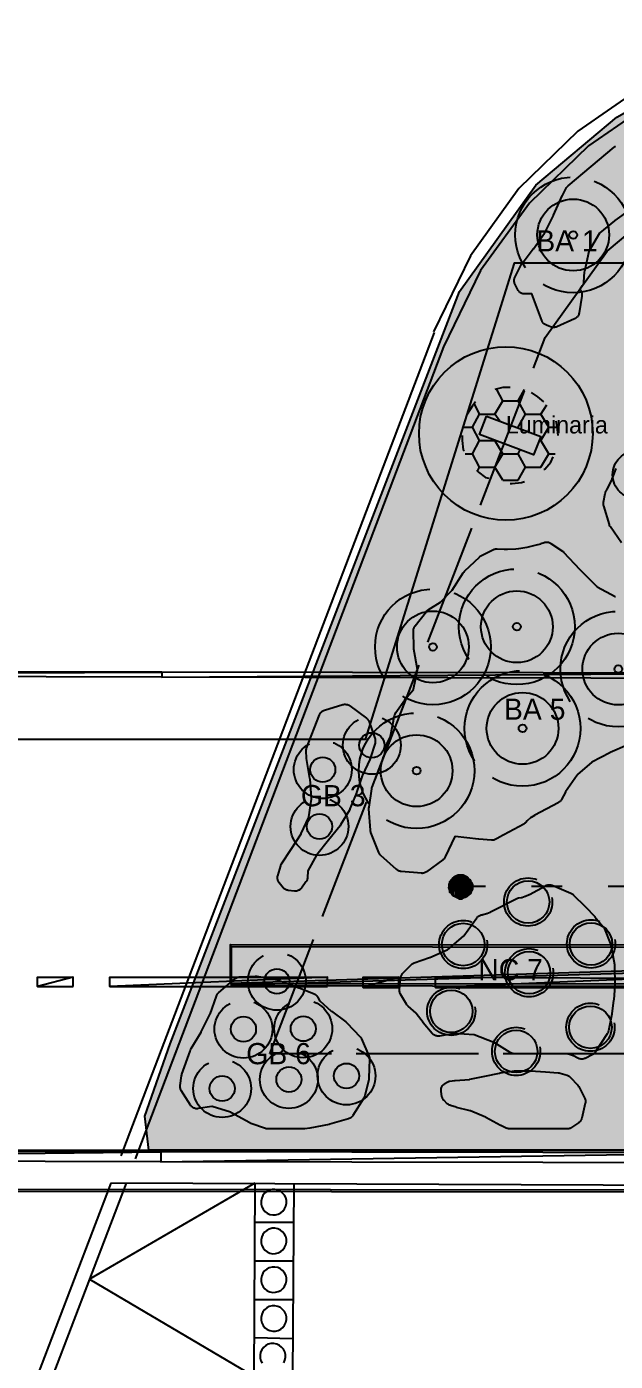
# Model space of a CAD drawing. Header units: metres. Extents: x 1 to 213, y 1 to 147.
# Drawn here: x 69.33 to 75.43, y 40.28 to 54.12 of the extents above; entities that cross this region are included whole.
import ezdxf
from ezdxf.enums import TextEntityAlignment as Align

# ---------------------------------------------------------------- set-up
doc = ezdxf.new("R2010")
doc.units = ezdxf.units.M
doc.linetypes.add('DASHED', pattern=[1.524, 1.27, -0.254])
for name, color, linetype in [('00-BASE-ARQUITECTURA', 8, 'Continuous'), ('PJ-ARBUSTOS', 82, 'Continuous'), ('PJ-COPA-ADULTA', 8, 'DASHED'), ('PJ-CUBRESUELOS', 150, 'Continuous'), ('PJ-ETIQUETAS', 7, 'Continuous'), ('PJ-GRAVILLA', 42, 'Continuous'), ('PJ-HERBACEAS', 212, 'Continuous'), ('PJ-LIMITE-JARDIN', 7, 'Continuous'), ('PJ-MASAS', 92, 'Continuous'), ('PJ-MASAS-RELLENO', 92, 'Continuous'), ('PJ-PROTEGIDO', 30, 'DASHED'), ('PJ-RIEGO-SECTORES', 5, 'Continuous'), ('PJ-VISIBILIDAD', 1, 'DASHED')]:
    doc.layers.add(name, color=color, linetype=linetype)

# ---------------------------------------------------------------- blocks, each defined once
blk = doc.blocks.new('PJ_BA')
for radius in [0.372, 0.04]:
    blk.add_circle((0, 0), radius)
at = {"flags": 1}
for tag, p, height in [('CODIGO', (0.15, 0.15), 0.2), ('ESPECIE', (0.15, -0.1), 0.15), ('ZONA', (0.15, -0.3), 0.15)]:
    blk.add_attdef(tag, p, '', height=height, dxfattribs=at)
blk = doc.blocks.new('PJ_NC')
blk.add_circle((0, 0), 0.22)
at = {"flags": 1}
for tag, p, height in [('CODIGO', (0.15, 0.15), 0.2), ('ESPECIE', (0.15, -0.1), 0.15), ('ZONA', (0.15, -0.3), 0.15)]:
    blk.add_attdef(tag, p, '', height=height, dxfattribs=at)
blk = doc.blocks.new('PJ_GB')
blk.add_circle((0, 0), 0.13)
at = {"flags": 1}
for tag, p, height in [('CODIGO', (0.15, 0.15), 0.2), ('ESPECIE', (0.15, -0.1), 0.15), ('ZONA', (0.15, -0.3), 0.15)]:
    blk.add_attdef(tag, p, '', height=height, dxfattribs=at)

msp = doc.modelspace()

# ---------------------------------------------------------------- hatches: boundary and pattern name
at = {"layer": 'PJ-GRAVILLA'}
h = msp.add_hatch(dxfattribs=at)
h.set_pattern_fill('GRAVEL', scale=0.03)
h.paths.add_polyline_path([(77.699, 54.063), (78.714, 54.019), (78.714, 53.49), (79.066, 53.225), (90.796, 53.225), (91.149, 53.49), (91.149, 54.019), (92.163, 54.063), (94.103, 54.063), (95.647, 53.666), (97.058, 52.696), (98.116, 51.329), (101.291, 42.642), (101.071, 42.466), (70.6, 42.466), (70.556, 42.818), (70.82, 43.568), (73.819, 51.373), (74.612, 52.476), (75.45, 53.181), (76.376, 53.71), (77.699, 54.063)])
at = {"layer": 'PJ-MASAS-RELLENO'}
for points in [[(74.395, 51.446), (74.392, 51.453), (74.39, 51.46), (74.388, 51.467), (74.387, 51.475), (74.386, 51.482), (74.386, 51.49), (74.387, 51.498), (74.389, 51.505), (74.391, 51.512), (74.394, 51.519), (74.46, 51.65), (74.463, 51.657), (74.468, 51.663), (74.584, 51.817), (74.585, 51.817), (74.702, 51.979), (74.703, 51.98), (74.703, 51.981), (74.793, 52.162), (74.793, 52.163), (74.883, 52.364), (74.886, 52.369), (74.927, 52.445), (74.93, 52.452), (74.935, 52.458), (74.94, 52.463), (74.945, 52.468), (75.423, 52.871), (75.43, 52.876), (75.436, 52.88), (75.444, 52.883), (75.452, 52.886), (75.482, 52.895), (75.489, 52.897), (75.496, 52.898), (75.695, 52.92), (75.703, 52.92), (75.712, 52.92), (75.72, 52.918), (75.728, 52.916), (75.736, 52.913), (75.744, 52.909), (75.83, 52.859), (75.837, 52.854), (75.844, 52.849), (75.85, 52.843), (75.855, 52.836), (75.859, 52.829), (75.863, 52.822), (75.885, 52.773), (75.889, 52.763), (75.917, 52.666), (75.918, 52.658), (75.919, 52.65), (75.92, 52.641), (75.919, 52.633), (75.917, 52.625), (75.915, 52.617), (75.882, 52.525), (75.879, 52.519), (75.876, 52.512), (75.872, 52.506), (75.867, 52.5), (75.748, 52.361), (75.744, 52.357), (75.74, 52.353), (75.594, 52.228), (75.589, 52.223), (75.429, 52.109), (75.426, 52.107), (75.274, 51.981), (75.273, 51.98), (75.272, 51.978), (75.163, 51.793), (75.162, 51.791), (75.161, 51.789), (75.114, 51.58), (75.113, 51.578), (75.113, 51.577), (75.106, 51.471), (75.106, 51.464), (75.104, 51.457), (75.102, 51.449), (75.099, 51.443), (75.096, 51.436), (75.092, 51.43), (75.07, 51.4), (75.069, 51.399), (75.067, 51.395), (75.066, 51.394), (75.069, 51.391), (75.069, 51.391), (75.069, 51.391), (75.074, 51.384), (75.078, 51.378), (75.082, 51.371), (75.085, 51.363), (75.087, 51.356), (75.089, 51.348), (75.089, 51.34), (75.089, 51.332), (75.088, 51.324), (75.06, 51.15), (75.058, 51.142), (75.056, 51.134), (75.053, 51.127), (75.049, 51.12), (75.044, 51.114), (75.039, 51.108), (75.033, 51.102), (75.027, 51.097), (75.021, 51.093), (75.013, 51.089), (74.828, 51.007), (74.82, 51.004), (74.812, 51.002), (74.804, 51.001), (74.796, 51), (74.788, 51), (74.78, 51.001), (74.772, 51.003), (74.764, 51.006), (74.746, 51.014), (74.745, 51.014), (74.72, 51.023), (74.713, 51.026), (74.706, 51.03), (74.699, 51.034), (74.693, 51.039), (74.688, 51.044), (74.683, 51.05), (74.678, 51.057), (74.675, 51.064), (74.672, 51.071), (74.57, 51.348), (74.569, 51.35), (74.567, 51.35), (74.499, 51.347), (74.491, 51.347), (74.483, 51.348), (74.475, 51.35), (74.467, 51.352), (74.459, 51.356), (74.452, 51.36), (74.446, 51.364), (74.44, 51.37), (74.434, 51.376), (74.429, 51.383), (74.425, 51.39), (74.395, 51.446)], [(75.493, 49.779), (75.495, 49.786), (75.497, 49.794), (75.499, 49.801), (75.503, 49.809), (75.507, 49.815), (75.511, 49.822), (75.517, 49.827), (75.523, 49.833), (75.529, 49.837), (75.536, 49.841), (75.698, 49.927), (75.706, 49.931), (75.714, 49.934), (75.723, 49.936), (75.731, 49.937), (75.941, 49.947), (75.949, 49.947), (75.957, 49.946), (75.964, 49.945), (76.155, 49.899), (76.164, 49.897), (76.172, 49.893), (76.345, 49.808), (76.352, 49.805), (76.358, 49.8), (76.496, 49.696), (76.497, 49.695), (76.63, 49.6), (76.637, 49.594), (76.762, 49.481), (76.768, 49.476), (76.772, 49.47), (76.777, 49.464), (76.78, 49.457), (76.783, 49.451), (76.786, 49.443), (76.826, 49.3), (76.828, 49.293), (76.829, 49.285), (76.829, 49.277), (76.829, 49.269), (76.828, 49.262), (76.826, 49.254), (76.787, 49.13), (76.784, 49.123), (76.781, 49.116), (76.777, 49.109), (76.772, 49.103), (76.709, 49.026), (76.708, 49.024), (76.707, 49.023), (76.682, 48.961), (76.681, 48.959), (76.681, 48.957), (76.68, 48.853), (76.679, 48.844), (76.678, 48.835), (76.675, 48.827), (76.622, 48.683), (76.619, 48.676), (76.615, 48.668), (76.61, 48.661), (76.604, 48.655), (76.598, 48.649), (76.454, 48.529), (76.447, 48.524), (76.441, 48.52), (76.434, 48.517), (76.426, 48.514), (76.254, 48.461), (76.246, 48.459), (76.238, 48.458), (76.229, 48.457), (76.066, 48.459), (76.059, 48.46), (76.051, 48.461), (76.044, 48.463), (75.881, 48.511), (75.875, 48.513), (75.869, 48.516), (75.681, 48.607), (75.675, 48.61), (75.669, 48.614), (75.663, 48.619), (75.512, 48.753), (75.505, 48.759), (75.499, 48.767), (75.384, 48.932), (75.379, 48.94), (75.376, 48.947), (75.373, 48.956), (75.316, 49.151), (75.314, 49.158), (75.313, 49.165), (75.313, 49.173), (75.313, 49.18), (75.314, 49.188), (75.33, 49.277), (75.332, 49.284), (75.334, 49.29), (75.337, 49.297), (75.34, 49.303), (75.351, 49.321), (75.352, 49.322), (75.364, 49.347), (75.365, 49.348), (75.402, 49.426), (75.403, 49.428), (75.414, 49.454), (75.414, 49.455), (75.443, 49.537), (75.444, 49.539), (75.452, 49.565), (75.452, 49.567), (75.473, 49.651), (75.474, 49.652), (75.479, 49.679), (75.48, 49.681), (75.492, 49.767), (75.493, 49.769), (75.493, 49.779)], [(73.214, 45.356), (73.207, 45.357), (73.2, 45.359), (73.193, 45.361), (73.186, 45.364), (73.18, 45.368), (73.174, 45.372), (73.168, 45.376), (73.004, 45.524), (72.998, 45.529), (72.994, 45.535), (72.989, 45.541), (72.986, 45.547), (72.983, 45.554), (72.902, 45.761), (72.899, 45.769), (72.898, 45.776), (72.897, 45.784), (72.881, 46.005), (72.881, 46.013), (72.882, 46.022), (72.91, 46.214), (72.912, 46.223), (72.914, 46.231), (73.033, 46.54), (73.034, 46.542), (73.042, 46.566), (73.043, 46.57), (73.048, 46.594), (73.049, 46.598), (73.052, 46.623), (73.053, 46.627), (73.053, 46.631), (73.053, 46.639), (73.055, 46.647), (73.057, 46.655), (73.061, 46.663), (73.105, 46.756), (73.106, 46.758), (73.106, 46.759), (73.147, 46.974), (73.149, 46.982), (73.152, 46.99), (73.156, 46.998), (73.16, 47.005), (73.252, 47.137), (73.257, 47.144), (73.342, 47.244), (73.344, 47.246), (73.344, 47.248), (73.383, 47.447), (73.383, 47.448), (73.383, 47.45), (73.347, 47.661), (73.346, 47.673), (73.342, 47.854), (73.343, 47.862), (73.344, 47.869), (73.345, 47.877), (73.348, 47.884), (73.351, 47.892), (73.355, 47.898), (73.359, 47.905), (73.476, 48.053), (73.48, 48.059), (73.485, 48.063), (73.491, 48.068), (73.496, 48.072), (73.624, 48.151), (73.625, 48.153), (73.627, 48.154), (73.739, 48.27), (73.741, 48.271), (73.742, 48.273), (73.858, 48.455), (73.864, 48.463), (73.87, 48.47), (74.029, 48.621), (74.035, 48.626), (74.042, 48.631), (74.049, 48.635), (74.171, 48.696), (74.179, 48.699), (74.186, 48.701), (74.194, 48.703), (74.202, 48.704), (74.211, 48.704), (74.284, 48.7), (74.286, 48.7), (74.314, 48.7), (74.316, 48.7), (74.402, 48.705), (74.404, 48.705), (74.431, 48.707), (74.433, 48.708), (74.519, 48.72), (74.521, 48.721), (74.548, 48.726), (74.549, 48.727), (74.633, 48.748), (74.635, 48.748), (74.661, 48.756), (74.663, 48.757), (74.697, 48.769), (74.704, 48.771), (74.711, 48.772), (74.719, 48.773), (74.726, 48.773), (74.734, 48.773), (74.741, 48.771), (74.748, 48.769), (74.755, 48.767), (74.762, 48.763), (74.768, 48.759), (74.886, 48.68), (74.893, 48.675), (74.899, 48.668), (75.068, 48.488), (75.069, 48.487), (75.244, 48.312), (75.246, 48.311), (75.247, 48.31), (75.433, 48.209), (75.435, 48.208), (75.437, 48.208), (75.638, 48.202), (75.64, 48.202), (75.642, 48.202), (75.855, 48.263), (75.856, 48.263), (75.942, 48.291), (75.95, 48.293), (75.958, 48.294), (75.966, 48.295), (75.974, 48.294), (75.982, 48.293), (75.989, 48.291), (75.993, 48.29), (75.994, 48.29), (76.001, 48.288), (76.002, 48.288), (76.007, 48.286), (76.009, 48.286), (76.024, 48.283), (76.025, 48.283), (76.031, 48.282), (76.033, 48.282), (76.047, 48.28), (76.049, 48.28), (76.055, 48.28), (76.056, 48.28), (76.063, 48.28), (76.064, 48.28), (76.226, 48.277), (76.228, 48.277), (76.236, 48.277), (76.237, 48.277), (76.244, 48.278), (76.246, 48.278), (76.263, 48.279), (76.265, 48.28), (76.271, 48.28), (76.273, 48.281), (76.29, 48.284), (76.292, 48.285), (76.298, 48.286), (76.299, 48.287), (76.307, 48.289), (76.308, 48.289), (76.453, 48.334), (76.46, 48.336), (76.467, 48.337), (76.475, 48.338), (76.482, 48.338), (76.489, 48.337), (76.496, 48.335), (76.503, 48.333), (76.672, 48.274), (76.679, 48.271), (76.686, 48.267), (76.692, 48.263), (76.848, 48.151), (76.855, 48.146), (76.861, 48.14), (76.956, 48.032), (76.961, 48.026), (76.965, 48.02), (76.969, 48.013), (76.972, 48.006), (76.974, 47.999), (76.975, 47.992), (76.976, 47.984), (76.976, 47.977), (76.976, 47.969), (76.975, 47.962), (76.973, 47.955), (76.97, 47.947), (76.969, 47.944), (76.968, 47.942), (76.966, 47.937), (76.965, 47.935), (76.961, 47.921), (76.96, 47.919), (76.959, 47.914), (76.958, 47.912), (76.955, 47.897), (76.955, 47.896), (76.954, 47.89), (76.953, 47.888), (76.952, 47.873), (76.951, 47.871), (76.951, 47.866), (76.951, 47.864), (76.95, 47.849), (76.95, 47.847), (76.95, 47.841), (76.951, 47.84), (76.952, 47.825), (76.952, 47.823), (76.952, 47.817), (76.953, 47.815), (76.955, 47.8), (76.955, 47.799), (76.956, 47.793), (76.957, 47.792), (76.958, 47.784), (76.959, 47.784), (76.999, 47.628), (76.999, 47.626), (76.999, 47.625), (77, 47.623), (77.053, 47.43), (77.053, 47.429), (77.055, 47.424), (77.055, 47.424), (77.056, 47.419), (77.057, 47.419), (77.058, 47.414), (77.058, 47.413), (77.115, 47.249), (77.118, 47.242), (77.119, 47.234), (77.12, 47.225), (77.12, 47.217), (77.119, 47.209), (77.117, 47.201), (77.114, 47.194), (77.111, 47.186), (77.107, 47.179), (77.102, 47.173), (77.096, 47.166), (77.09, 47.161), (77.008, 47.094), (77.001, 47.089), (76.995, 47.085), (76.988, 47.082), (76.98, 47.08), (76.973, 47.078), (76.965, 47.077), (76.957, 47.076), (76.731, 47.076), (76.722, 47.077), (76.713, 47.078), (76.704, 47.081), (76.482, 47.159), (76.48, 47.159), (76.478, 47.159), (76.267, 47.166), (76.265, 47.166), (76.263, 47.165), (76.058, 47.081), (76.057, 47.08), (76.056, 47.079), (75.901, 46.936), (75.899, 46.935), (75.74, 46.795), (75.734, 46.79), (75.573, 46.674), (75.566, 46.669), (75.558, 46.666), (75.382, 46.589), (75.379, 46.588), (75.192, 46.492), (75.191, 46.491), (75.19, 46.49), (75.042, 46.361), (75.041, 46.359), (75.039, 46.357), (74.919, 46.184), (74.917, 46.18), (74.876, 46.103), (74.872, 46.096), (74.867, 46.09), (74.862, 46.084), (74.856, 46.079), (74.85, 46.074), (74.843, 46.07), (74.6, 45.939), (74.598, 45.938), (74.561, 45.915), (74.557, 45.912), (74.525, 45.885), (74.521, 45.881), (74.506, 45.865), (74.499, 45.858), (74.492, 45.853), (74.485, 45.849), (74.226, 45.709), (74.224, 45.707), (74.202, 45.694), (74.196, 45.691), (74.189, 45.688), (74.182, 45.685), (74.175, 45.683), (74.168, 45.682), (74.161, 45.682), (74.153, 45.682), (74.019, 45.693), (74.017, 45.693), (73.775, 45.72), (73.773, 45.72), (73.772, 45.719), (73.672, 45.507), (73.668, 45.5), (73.664, 45.494), (73.659, 45.488), (73.653, 45.482), (73.647, 45.477), (73.478, 45.353), (73.471, 45.348), (73.464, 45.345), (73.456, 45.342), (73.448, 45.339), (73.44, 45.338), (73.432, 45.337), (73.424, 45.338), (73.214, 45.356)], [(71.951, 45.239), (71.946, 45.245), (71.942, 45.252), (71.939, 45.258), (71.937, 45.266), (71.935, 45.273), (71.934, 45.281), (71.933, 45.288), (71.933, 45.296), (71.934, 45.304), (71.936, 45.311), (71.966, 45.415), (71.968, 45.422), (71.972, 45.429), (71.975, 45.436), (72.073, 45.587), (72.073, 45.588), (72.178, 45.747), (72.179, 45.749), (72.179, 45.75), (72.256, 45.919), (72.256, 45.92), (72.257, 45.922), (72.286, 46.108), (72.286, 46.111), (72.286, 46.113), (72.27, 46.317), (72.269, 46.32), (72.235, 46.53), (72.234, 46.537), (72.23, 46.603), (72.23, 46.611), (72.23, 46.62), (72.232, 46.629), (72.235, 46.637), (72.367, 46.982), (72.371, 46.989), (72.375, 46.996), (72.379, 47.003), (72.385, 47.009), (72.391, 47.014), (72.397, 47.019), (72.404, 47.024), (72.411, 47.027), (72.419, 47.03), (72.61, 47.088), (72.618, 47.09), (72.626, 47.091), (72.634, 47.091), (72.643, 47.09), (72.651, 47.089), (72.659, 47.087), (72.666, 47.084), (72.674, 47.08), (72.681, 47.075), (72.854, 46.947), (72.86, 46.942), (72.866, 46.936), (72.871, 46.93), (72.875, 46.924), (72.879, 46.917), (72.882, 46.909), (72.943, 46.738), (72.945, 46.731), (72.946, 46.723), (72.947, 46.716), (72.947, 46.709), (72.947, 46.701), (72.945, 46.694), (72.944, 46.687), (72.893, 46.528), (72.89, 46.519), (72.814, 46.354), (72.812, 46.35), (72.752, 46.176), (72.751, 46.173), (72.684, 46.005), (72.681, 46), (72.678, 45.994), (72.587, 45.84), (72.581, 45.831), (72.463, 45.681), (72.462, 45.68), (72.34, 45.528), (72.339, 45.526), (72.338, 45.525), (72.247, 45.362), (72.246, 45.361), (72.246, 45.359), (72.243, 45.294), (72.243, 45.286), (72.241, 45.278), (72.239, 45.271), (72.236, 45.263), (72.233, 45.256), (72.228, 45.25), (72.182, 45.185), (72.177, 45.179), (72.172, 45.174), (72.166, 45.169), (72.16, 45.164), (72.153, 45.161), (72.146, 45.158), (72.139, 45.155), (72.131, 45.153), (72.124, 45.152), (72.116, 45.152), (72.109, 45.153), (72.045, 45.159), (72.038, 45.161), (72.03, 45.162), (72.023, 45.165), (72.016, 45.169), (72.009, 45.173), (72.003, 45.177), (71.997, 45.183), (71.992, 45.188), (71.951, 45.239)], [(73.371, 43.884), (73.37, 43.886), (73.369, 43.887), (73.286, 43.961), (73.28, 43.966), (73.275, 43.973), (73.271, 43.98), (73.209, 44.083), (73.205, 44.09), (73.202, 44.098), (73.2, 44.106), (73.199, 44.114), (73.198, 44.122), (73.198, 44.131), (73.208, 44.249), (73.209, 44.257), (73.211, 44.264), (73.214, 44.272), (73.217, 44.279), (73.221, 44.285), (73.225, 44.292), (73.23, 44.298), (73.317, 44.387), (73.322, 44.393), (73.328, 44.397), (73.335, 44.401), (73.341, 44.405), (73.348, 44.408), (73.51, 44.463), (73.513, 44.464), (73.691, 44.543), (73.692, 44.544), (73.694, 44.545), (73.861, 44.686), (73.863, 44.688), (73.864, 44.69), (74, 44.876), (74.005, 44.882), (74.01, 44.888), (74.016, 44.893), (74.023, 44.897), (74.03, 44.901), (74.037, 44.904), (74.045, 44.906), (74.053, 44.908), (74.06, 44.909), (74.065, 44.91), (74.099, 44.92), (74.104, 44.921), (74.138, 44.936), (74.14, 44.937), (74.407, 45.074), (74.415, 45.077), (74.422, 45.08), (74.43, 45.082), (74.459, 45.087), (74.464, 45.088), (74.501, 45.099), (74.505, 45.101), (74.542, 45.118), (74.544, 45.119), (74.712, 45.209), (74.719, 45.213), (74.727, 45.215), (74.735, 45.217), (74.742, 45.219), (74.75, 45.219), (74.758, 45.219), (74.766, 45.217), (74.774, 45.215), (74.781, 45.213), (74.974, 45.131), (74.981, 45.128), (74.988, 45.124), (74.994, 45.12), (74.999, 45.115), (75.123, 44.994), (75.126, 44.991), (75.221, 44.889), (75.224, 44.886), (75.309, 44.783), (75.314, 44.776), (75.319, 44.769), (75.322, 44.761), (75.388, 44.595), (75.39, 44.587), (75.392, 44.58), (75.427, 44.393), (75.428, 44.386), (75.428, 44.379), (75.43, 44.182), (75.43, 44.175), (75.418, 44.025), (75.417, 44.021), (75.399, 43.881), (75.398, 43.875), (75.363, 43.702), (75.361, 43.695), (75.359, 43.687), (75.355, 43.68), (75.352, 43.674), (75.225, 43.481), (75.22, 43.475), (75.214, 43.468), (75.208, 43.463), (75.201, 43.458), (75.194, 43.454), (75.121, 43.418), (75.114, 43.415), (75.107, 43.412), (75.099, 43.411), (75.091, 43.41), (75.083, 43.41), (75.076, 43.41), (75.068, 43.412), (75.06, 43.414), (75.053, 43.417), (75.046, 43.42), (75.026, 43.432), (75.023, 43.433), (75, 43.444), (74.997, 43.445), (74.974, 43.453), (74.97, 43.454), (74.946, 43.46), (74.942, 43.461), (74.918, 43.464), (74.914, 43.464), (74.889, 43.466), (74.887, 43.466), (74.388, 43.466), (74.381, 43.466), (74.373, 43.467), (74.366, 43.469), (74.359, 43.471), (74.352, 43.474), (74.346, 43.478), (74.178, 43.582), (74.176, 43.583), (74.174, 43.584), (73.973, 43.661), (73.971, 43.661), (73.969, 43.662), (73.769, 43.676), (73.767, 43.676), (73.764, 43.676), (73.611, 43.649), (73.603, 43.649), (73.596, 43.648), (73.588, 43.649), (73.581, 43.65), (73.573, 43.652), (73.566, 43.655), (73.559, 43.658), (73.553, 43.662), (73.547, 43.666), (73.541, 43.671), (73.536, 43.677), (73.444, 43.787), (73.442, 43.79), (73.371, 43.884)], [(70.936, 43.084), (70.932, 43.091), (70.929, 43.098), (70.926, 43.106), (70.924, 43.114), (70.924, 43.122), (70.923, 43.13), (70.924, 43.138), (70.938, 43.238), (70.94, 43.246), (70.942, 43.253), (71.026, 43.491), (71.027, 43.493), (71.032, 43.507), (71.035, 43.513), (71.038, 43.519), (71.141, 43.69), (71.142, 43.693), (71.233, 43.874), (71.235, 43.878), (71.299, 44.064), (71.303, 44.072), (71.307, 44.079), (71.311, 44.086), (71.317, 44.093), (71.323, 44.099), (71.495, 44.245), (71.501, 44.249), (71.507, 44.253), (71.514, 44.257), (71.521, 44.259), (71.528, 44.261), (71.535, 44.263), (71.543, 44.264), (71.702, 44.272), (71.711, 44.272), (71.719, 44.271), (71.927, 44.234), (71.934, 44.233), (71.941, 44.23), (72.155, 44.151), (72.156, 44.15), (72.306, 44.092), (72.313, 44.089), (72.32, 44.085), (72.326, 44.08), (72.332, 44.075), (72.337, 44.07), (72.342, 44.064), (72.346, 44.057), (72.369, 44.018), (72.37, 44.016), (72.371, 44.015), (72.488, 43.909), (72.491, 43.906), (72.64, 43.797), (72.646, 43.792), (72.651, 43.787), (72.789, 43.643), (72.794, 43.638), (72.798, 43.632), (72.801, 43.626), (72.805, 43.62), (72.88, 43.443), (72.884, 43.435), (72.886, 43.426), (72.887, 43.418), (72.887, 43.409), (72.88, 43.213), (72.879, 43.205), (72.878, 43.197), (72.837, 43.03), (72.835, 43.021), (72.832, 43.013), (72.827, 43.006), (72.715, 42.826), (72.71, 42.819), (72.705, 42.813), (72.699, 42.807), (72.692, 42.802), (72.685, 42.798), (72.677, 42.794), (72.67, 42.792), (72.477, 42.735), (72.469, 42.733), (72.268, 42.695), (72.267, 42.695), (72.215, 42.687), (72.209, 42.686), (72.202, 42.686), (71.834, 42.686), (71.825, 42.686), (71.816, 42.688), (71.807, 42.69), (71.658, 42.743), (71.651, 42.746), (71.645, 42.748), (71.448, 42.858), (71.446, 42.859), (71.444, 42.86), (71.254, 42.919), (71.253, 42.919), (71.251, 42.919), (71.111, 42.897), (71.104, 42.896), (71.096, 42.896), (71.088, 42.896), (71.08, 42.898), (71.073, 42.9), (71.066, 42.903), (71.059, 42.906), (71.052, 42.911), (71.046, 42.915), (71.041, 42.921), (71.036, 42.927), (71.031, 42.933), (70.936, 43.084)], [(73.768, 43.189), (73.775, 43.19), (73.922, 43.2), (73.927, 43.201), (74.081, 43.232), (74.082, 43.232), (74.235, 43.265), (74.242, 43.267), (74.391, 43.287), (74.401, 43.288), (74.549, 43.29), (74.556, 43.29), (74.71, 43.279), (74.844, 43.269), (74.853, 43.268), (74.862, 43.266), (74.934, 43.244), (74.942, 43.241), (74.95, 43.237), (74.957, 43.232), (74.963, 43.227), (74.97, 43.221), (75.043, 43.142), (75.047, 43.137), (75.051, 43.131), (75.055, 43.125), (75.116, 43.007), (75.12, 43), (75.122, 42.992), (75.124, 42.984), (75.125, 42.976), (75.125, 42.968), (75.125, 42.96), (75.123, 42.952), (75.087, 42.797), (75.085, 42.79), (75.083, 42.783), (75.079, 42.776), (75.075, 42.77), (75.071, 42.764), (75.066, 42.759), (75.06, 42.754), (75.054, 42.749), (74.982, 42.7), (74.975, 42.695), (74.968, 42.692), (74.96, 42.689), (74.952, 42.687), (74.944, 42.686), (74.936, 42.686), (74.341, 42.686), (74.333, 42.686), (74.326, 42.687), (74.319, 42.689), (74.312, 42.691), (74.305, 42.694), (74.248, 42.722), (74.246, 42.723), (74.091, 42.806), (74.088, 42.807), (73.934, 42.873), (73.932, 42.874), (73.931, 42.874), (73.789, 42.909), (73.785, 42.91), (73.726, 42.928), (73.719, 42.931), (73.712, 42.934), (73.705, 42.938), (73.699, 42.942), (73.693, 42.948), (73.66, 42.98), (73.655, 42.986), (73.65, 42.993), (73.645, 43), (73.642, 43.008), (73.639, 43.016), (73.637, 43.024), (73.629, 43.075), (73.628, 43.083), (73.628, 43.091), (73.628, 43.098), (73.63, 43.106), (73.632, 43.114), (73.635, 43.121), (73.639, 43.128), (73.643, 43.135), (73.648, 43.141), (73.653, 43.147), (73.659, 43.152), (73.666, 43.156), (73.69, 43.171), (73.697, 43.175), (73.705, 43.178), (73.712, 43.181), (73.72, 43.182), (73.768, 43.189)]]:
    msp.add_hatch(color=7, dxfattribs=at).paths.add_polyline_path(points)

# ---------------------------------------------------------------- linework, layer by layer
at = {"layer": '00-BASE-ARQUITECTURA'}
for points in [[(88.547, 53.647), (88.547, 51.668), (74.387, 51.668), (72.842, 46.725), (52.151, 46.725), (52.151, 98.33), (67.783, 98.33)], [(78.223, 54.176), (77.349, 54.099), (76.518, 53.877), (75.744, 53.519), (75.045, 53.036), (74.435, 52.441), (73.932, 51.743), (73.549, 50.953)], [(78.341, 54.028), (77.466, 53.95), (76.633, 53.726), (75.858, 53.367), (75.156, 52.884), (74.544, 52.288), (74.038, 51.59), (73.652, 50.8)], [(70.312, 42.407), (73.561, 50.948)], [(70.46, 42.376), (73.656, 50.8)], [(74.344, 50.377), (74.27, 50.377), (74.186, 50.355)], [(74.27, 50.239), (74.207, 50.355)], [(74.429, 50.239), (74.493, 50.355)], [(74.694, 50.228), (74.63, 50.281), (74.567, 50.324)], [(73.985, 50.228), (73.953, 50.186), (73.9, 50.101)], [(74.027, 50.101), (73.974, 50.207)], [(74.186, 50.101), (74.27, 50.239)], [(74.27, 50.239), (74.429, 50.239)], [(74.503, 50.101), (74.429, 50.239)], [(74.662, 50.101), (74.725, 50.197)], [(73.953, 49.964), (74.027, 50.101)], [(74.027, 50.101), (74.186, 50.101)], [(74.239, 50.027), (74.186, 50.101)], [(74.429, 49.964), (74.503, 50.101)], [(74.503, 50.101), (74.662, 50.101)], [(74.747, 49.964), (74.662, 50.101)], [(74.842, 49.879), (74.831, 49.974), (74.821, 50.027)], [(73.847, 49.964), (73.953, 49.964)], [(73.847, 49.879), (73.847, 49.826), (73.858, 49.731), (73.868, 49.72)], [(74.027, 49.826), (73.953, 49.964)], [(74.662, 49.826), (74.747, 49.964)], [(74.747, 49.964), (74.831, 49.964)], [(73.953, 49.689), (74.027, 49.826)], [(74.027, 49.826), (74.186, 49.826)], [(74.27, 49.689), (74.186, 49.826)], [(74.429, 49.689), (74.45, 49.731)], [(74.747, 49.689), (74.662, 49.826)], [(73.879, 49.689), (73.953, 49.689)], [(74.027, 49.551), (73.953, 49.689)], [(74.186, 49.551), (74.27, 49.689)], [(74.27, 49.689), (74.429, 49.689)], [(74.503, 49.551), (74.429, 49.689)], [(74.662, 49.551), (74.747, 49.689)], [(74.694, 49.53), (74.704, 49.53), (74.768, 49.604), (74.789, 49.657)], [(74.747, 49.689), (74.81, 49.689)], [(73.995, 49.519), (74.016, 49.498), (74.09, 49.445), (74.122, 49.435)], [(74.006, 49.509), (74.027, 49.551)], [(74.027, 49.551), (74.186, 49.551)], [(74.27, 49.414), (74.186, 49.551)], [(74.429, 49.414), (74.503, 49.551)], [(74.503, 49.551), (74.662, 49.551)], [(74.27, 49.414), (74.429, 49.414)], [(74.344, 49.382), (74.366, 49.382), (74.461, 49.392), (74.493, 49.403)], [(63.528, 47.434), (63.528, 47.392), (70.735, 47.424), (63.528, 47.434)], [(63.528, 47.392), (70.735, 47.424), (70.735, 47.371), (63.528, 47.392)], [(70.735, 47.424), (70.735, 47.371), (76.662, 47.413), (70.735, 47.424)], [(70.735, 47.371), (76.662, 47.413), (76.662, 47.36), (70.735, 47.371)], [(73.826, 45.318), (73.805, 45.318), (73.783, 45.307), (73.762, 45.297), (73.752, 45.286), (73.731, 45.265), (73.72, 45.244), (73.709, 45.223), (73.709, 45.201), (73.709, 45.18), (73.72, 45.159), (73.731, 45.138), (73.741, 45.117), (73.752, 45.106), (73.773, 45.096), (73.794, 45.085), (73.815, 45.074), (73.847, 45.074), (73.868, 45.085), (73.889, 45.096), (73.9, 45.106), (73.921, 45.117), (73.932, 45.138), (73.942, 45.159), (73.953, 45.18), (73.953, 45.201), (73.953, 45.223), (73.942, 45.244), (73.932, 45.265), (73.91, 45.286), (73.9, 45.297), (73.879, 45.307), (73.858, 45.318), (73.826, 45.318)], [(73.72, 45.254), (73.72, 45.138), (73.741, 45.275), (73.72, 45.254)], [(73.72, 45.138), (73.741, 45.275), (73.741, 45.127), (73.72, 45.138)], [(73.741, 45.275), (73.741, 45.127), (73.752, 45.286), (73.741, 45.275)], [(73.741, 45.127), (73.752, 45.286), (73.752, 45.106), (73.741, 45.127)], [(73.752, 45.286), (73.752, 45.106), (73.773, 45.297), (73.752, 45.286)], [(73.752, 45.106), (73.773, 45.297), (73.773, 45.096), (73.752, 45.106)], [(73.773, 45.297), (73.773, 45.096), (73.794, 45.307), (73.773, 45.297)], [(73.773, 45.096), (73.794, 45.307), (73.794, 45.085), (73.773, 45.096)], [(73.794, 45.307), (73.794, 45.085), (73.815, 45.318), (73.794, 45.307)], [(73.794, 45.085), (73.815, 45.318), (73.815, 45.074), (73.794, 45.085)], [(73.815, 45.318), (73.815, 45.074), (73.836, 45.318), (73.815, 45.318)], [(73.815, 45.074), (73.836, 45.318), (73.836, 45.074), (73.815, 45.074)], [(73.836, 45.318), (73.836, 45.074), (73.858, 45.318), (73.836, 45.318)], [(73.836, 45.074), (73.858, 45.318), (73.858, 45.085), (73.836, 45.074)], [(73.858, 45.318), (73.858, 45.085), (73.879, 45.307), (73.858, 45.318)], [(73.858, 45.085), (73.879, 45.307), (73.879, 45.085), (73.858, 45.085)], [(73.879, 45.307), (73.879, 45.085), (73.9, 45.297), (73.879, 45.307)], [(73.879, 45.085), (73.9, 45.297), (73.9, 45.096), (73.879, 45.085)], [(73.9, 45.297), (73.9, 45.096), (73.921, 45.275), (73.9, 45.297)], [(73.9, 45.096), (73.921, 45.275), (73.921, 45.117), (73.9, 45.096)], [(73.921, 45.275), (73.921, 45.117), (73.932, 45.265), (73.921, 45.275)], [(73.709, 45.212), (73.709, 45.191), (73.72, 45.233), (73.709, 45.212)], [(73.709, 45.191), (73.72, 45.233), (73.72, 45.159), (73.709, 45.191)], [(73.72, 45.233), (73.72, 45.159), (73.72, 45.254), (73.72, 45.233)], [(73.72, 45.159), (73.72, 45.254), (73.72, 45.138), (73.72, 45.159)], [(74.09, 45.201), (73.826, 45.201)], [(73.921, 45.117), (73.932, 45.265), (73.932, 45.127), (73.921, 45.117)], [(73.932, 45.265), (73.932, 45.127), (73.942, 45.244), (73.932, 45.265)], [(73.932, 45.127), (73.942, 45.244), (73.942, 45.148), (73.932, 45.127)], [(73.942, 45.148), (73.942, 45.244), (73.953, 45.223), (73.942, 45.148)], [(73.942, 45.148), (73.953, 45.17), (73.953, 45.223), (73.942, 45.148)], [(73.953, 45.17), (73.953, 45.223), (73.953, 45.201), (73.953, 45.17)], [(74.884, 45.201), (74.567, 45.201)], [(75.678, 45.201), (75.36, 45.201)], [(83.943, 44.588), (71.445, 44.196), (71.445, 44.598), (83.943, 44.588)], [(83.943, 44.185), (83.943, 44.588), (71.445, 44.196), (83.943, 44.185)], [(83.954, 44.556), (71.455, 44.175), (71.455, 44.577), (83.954, 44.556)], [(83.954, 44.154), (83.954, 44.556), (71.455, 44.175), (83.954, 44.154)], [(69.815, 44.164), (69.815, 44.259), (69.444, 44.164), (69.815, 44.164)], [(69.815, 44.259), (69.444, 44.164), (69.444, 44.259), (69.815, 44.259)], [(72.45, 44.164), (72.45, 44.259), (70.196, 44.164), (72.45, 44.164)], [(72.45, 44.259), (70.196, 44.164), (70.196, 44.259), (72.45, 44.259)], [(73.191, 44.154), (73.191, 44.259), (72.82, 44.154), (73.191, 44.154)], [(73.191, 44.259), (72.82, 44.154), (72.82, 44.259), (73.191, 44.259)], [(75.826, 44.249), (73.572, 44.154), (73.572, 44.259), (75.826, 44.249)], [(75.826, 44.154), (75.826, 44.249), (73.572, 44.154), (75.826, 44.154)], [(132.606, 42.46), (98.813, 42.45), (51.929, 42.471), (51.918, 40.206), (63.295, 40.164), (62.502, 38.079), (61.898, 36.481), (60.512, 32.861), (59.888, 31.221), (59.21, 29.443), (58.522, 27.855), (57.94, 26.765), (56.617, 24.744), (54.723, 22.564), (53.019, 21.05), (52.172, 20.415), (50.426, 19.315), (48.532, 18.383)], [(63.528, 42.46), (63.528, 42.365), (70.725, 42.45), (63.528, 42.46)], [(63.528, 42.365), (70.725, 42.45), (70.725, 42.344), (63.528, 42.365)], [(70.725, 42.45), (70.725, 42.344), (76.662, 42.439), (70.725, 42.45)], [(70.725, 42.344), (76.662, 42.439), (76.662, 42.333), (70.725, 42.344)], [(70.206, 42.122), (69.444, 40.132)], [(70.365, 42.122), (69.603, 40.132)], [(71.699, 42.122), (69.984, 41.127), (71.688, 40.121)], [(101.671, 41.995), (70.206, 42.122)], [(71.699, 42.122), (71.688, 40.121)], [(72.101, 42.122), (72.09, 40.121)], [(52.193, 42.079), (123.197, 42.005)], [(52.204, 42.058), (123.208, 41.984)], [(71.853, 41.8), (71.883, 41.794), (71.913, 41.795), (71.941, 41.802), (71.967, 41.815), (71.989, 41.834), (72.007, 41.857), (72.02, 41.885), (72.026, 41.915), (72.025, 41.944), (72.018, 41.973), (72.005, 41.998), (71.986, 42.021), (71.963, 42.039), (71.935, 42.052), (71.905, 42.058), (71.876, 42.057), (71.848, 42.05), (71.822, 42.036), (71.799, 42.018), (71.781, 41.995), (71.769, 41.967), (71.762, 41.937), (71.763, 41.907), (71.771, 41.879), (71.784, 41.853), (71.802, 41.831), (71.826, 41.813), (71.853, 41.8)], [(71.699, 41.719), (72.101, 41.719)], [(71.853, 41.398), (71.883, 41.392), (71.913, 41.393), (71.941, 41.4), (71.967, 41.413), (71.989, 41.432), (72.007, 41.455), (72.02, 41.483), (72.026, 41.513), (72.025, 41.542), (72.018, 41.57), (72.005, 41.596), (71.986, 41.619), (71.963, 41.637), (71.935, 41.649), (71.905, 41.656), (71.876, 41.655), (71.848, 41.647), (71.822, 41.634), (71.799, 41.616), (71.781, 41.592), (71.769, 41.565), (71.762, 41.535), (71.763, 41.505), (71.771, 41.477), (71.784, 41.451), (71.802, 41.429), (71.826, 41.411), (71.853, 41.398)], [(71.699, 41.317), (72.101, 41.317)], [(71.853, 40.996), (71.883, 40.99), (71.913, 40.991), (71.941, 40.998), (71.967, 41.011), (71.989, 41.029), (72.007, 41.053), (72.02, 41.081), (72.026, 41.11), (72.025, 41.14), (72.018, 41.168), (72.005, 41.194), (71.986, 41.217), (71.963, 41.235), (71.935, 41.247), (71.905, 41.253), (71.876, 41.253), (71.848, 41.245), (71.822, 41.232), (71.799, 41.214), (71.781, 41.19), (71.769, 41.162), (71.762, 41.133), (71.763, 41.103), (71.771, 41.075), (71.784, 41.049), (71.802, 41.027), (71.826, 41.008), (71.853, 40.996)], [(71.699, 40.915), (72.101, 40.915)], [(71.853, 40.594), (71.883, 40.587), (71.913, 40.588), (71.941, 40.596), (71.967, 40.609), (71.989, 40.627), (72.007, 40.651), (72.02, 40.678), (72.026, 40.708), (72.025, 40.738), (72.018, 40.766), (72.005, 40.792), (71.986, 40.814), (71.963, 40.832), (71.935, 40.845), (71.905, 40.851), (71.876, 40.85), (71.848, 40.843), (71.822, 40.83), (71.799, 40.811), (71.781, 40.788), (71.769, 40.76), (71.762, 40.73), (71.763, 40.701), (71.771, 40.673), (71.784, 40.647), (71.802, 40.624), (71.826, 40.606), (71.853, 40.594)], [(71.699, 40.524), (72.09, 40.513)], [(71.997, 40.259), (72.01, 40.287), (72.016, 40.317), (72.015, 40.346), (72.008, 40.374), (71.994, 40.4), (71.976, 40.423), (71.952, 40.441), (71.925, 40.454), (71.895, 40.46), (71.865, 40.459), (71.837, 40.452), (71.811, 40.438), (71.789, 40.42), (71.771, 40.396), (71.758, 40.369), (71.752, 40.339), (71.753, 40.309), (71.76, 40.281), (71.773, 40.255)]]:
    msp.add_lwpolyline(points, dxfattribs=at)
msp.add_lwpolyline([(74.101, 50.08), (74.662, 49.869), (74.588, 49.678), (74.027, 49.89)], close=True, dxfattribs=at)
at = {"layer": 'PJ-COPA-ADULTA'}
for centre, radius in [((74.998, 51.959), 0.6), ((75.657, 49.472), 0.25), ((74.414, 47.895), 0.6), ((73.544, 47.686), 0.6), ((75.466, 47.456), 0.6), ((74.473, 46.841), 0.6), ((72.911, 46.666), 0.3), ((73.375, 46.402), 0.6), ((72.402, 46.413), 0.3), ((72.368, 45.823), 0.3), ((74.531, 45.04), 0.25), ((75.183, 44.605), 0.25), ((73.858, 44.599), 0.25), ((71.927, 44.217), 0.3), ((74.541, 44.306), 0.25), ((72.2, 43.725), 0.3), ((73.734, 43.906), 0.25), ((71.58, 43.721), 0.3), ((75.177, 43.741), 0.25), ((74.407, 43.49), 0.25), ((72.051, 43.199), 0.3), ((72.648, 43.236), 0.3), ((71.359, 43.105), 0.3)]:
    msp.add_circle(centre, radius, dxfattribs=at)
at = {"layer": 'PJ-LIMITE-JARDIN'}
msp.add_lwpolyline([(77.699, 54.063), (78.714, 54.019), (78.714, 53.49), (79.066, 53.225), (90.796, 53.225), (91.149, 53.49), (91.149, 54.019), (92.163, 54.063), (94.103, 54.063), (95.647, 53.666), (97.058, 52.696), (98.116, 51.329), (101.291, 42.642), (101.071, 42.466), (70.6, 42.466), (70.556, 42.818), (70.82, 43.568), (73.819, 51.373), (74.612, 52.476), (75.45, 53.181), (76.376, 53.71), (77.699, 54.063)], close=True, dxfattribs=at)
at = {"layer": 'PJ-MASAS'}
for points in [[(75.589, 52.223), (75.429, 52.109), (75.426, 52.107), (75.274, 51.981), (75.273, 51.98), (75.272, 51.978), (75.163, 51.793), (75.162, 51.791), (75.161, 51.789), (75.114, 51.58), (75.113, 51.578), (75.113, 51.577), (75.106, 51.471), (75.106, 51.464), (75.104, 51.457), (75.102, 51.449), (75.099, 51.443), (75.096, 51.436), (75.092, 51.43), (75.07, 51.4), (75.069, 51.399), (75.067, 51.395), (75.066, 51.394), (75.069, 51.391), (75.069, 51.391), (75.069, 51.391), (75.074, 51.384), (75.078, 51.378), (75.082, 51.371), (75.085, 51.363), (75.087, 51.356), (75.089, 51.348), (75.089, 51.34), (75.089, 51.332), (75.088, 51.324), (75.06, 51.15), (75.058, 51.142), (75.056, 51.134), (75.053, 51.127), (75.049, 51.12), (75.044, 51.114), (75.039, 51.108), (75.033, 51.102), (75.027, 51.097), (75.021, 51.093), (75.013, 51.089), (74.828, 51.007), (74.82, 51.004), (74.812, 51.002), (74.804, 51.001), (74.796, 51), (74.788, 51), (74.78, 51.001), (74.772, 51.003), (74.764, 51.006), (74.746, 51.014), (74.745, 51.014), (74.72, 51.023), (74.713, 51.026), (74.706, 51.03), (74.699, 51.034), (74.693, 51.039), (74.688, 51.044), (74.683, 51.05), (74.678, 51.057), (74.675, 51.064), (74.672, 51.071), (74.57, 51.348), (74.569, 51.35), (74.567, 51.35), (74.499, 51.347), (74.491, 51.347), (74.483, 51.348), (74.475, 51.35), (74.467, 51.352), (74.459, 51.356), (74.452, 51.36), (74.446, 51.364), (74.44, 51.37), (74.434, 51.376), (74.429, 51.383), (74.425, 51.39), (74.395, 51.446), (74.395, 51.446), (74.392, 51.453), (74.39, 51.46), (74.388, 51.467), (74.387, 51.475), (74.386, 51.482), (74.386, 51.49), (74.387, 51.498), (74.389, 51.505), (74.391, 51.512), (74.394, 51.519), (74.46, 51.65), (74.463, 51.657), (74.468, 51.663), (74.584, 51.817), (74.585, 51.817), (74.702, 51.979), (74.703, 51.98), (74.703, 51.981), (74.793, 52.162), (74.793, 52.163), (74.883, 52.364), (74.886, 52.369), (74.927, 52.445), (74.93, 52.452), (74.935, 52.458), (74.94, 52.463), (74.945, 52.468), (75.423, 52.871), (75.43, 52.876), (75.436, 52.88)], [(75.499, 48.767), (75.384, 48.932), (75.379, 48.94), (75.376, 48.947), (75.373, 48.956), (75.316, 49.151), (75.314, 49.158), (75.313, 49.165), (75.313, 49.173), (75.313, 49.18), (75.314, 49.188), (75.33, 49.277), (75.332, 49.284), (75.334, 49.29), (75.337, 49.297), (75.34, 49.303), (75.351, 49.321), (75.352, 49.322), (75.364, 49.347), (75.365, 49.348), (75.402, 49.426), (75.403, 49.428), (75.414, 49.454), (75.414, 49.455), (75.443, 49.537)], [(75.558, 46.666), (75.382, 46.589), (75.379, 46.588), (75.192, 46.492), (75.191, 46.491), (75.19, 46.49), (75.042, 46.361), (75.041, 46.359), (75.039, 46.357), (74.919, 46.184), (74.917, 46.18), (74.876, 46.103), (74.872, 46.096), (74.867, 46.09), (74.862, 46.084), (74.856, 46.079), (74.85, 46.074), (74.843, 46.07), (74.6, 45.939), (74.598, 45.938), (74.561, 45.915), (74.557, 45.912), (74.525, 45.885), (74.521, 45.881), (74.506, 45.865), (74.499, 45.858), (74.492, 45.853), (74.485, 45.849), (74.226, 45.709), (74.224, 45.707), (74.202, 45.694), (74.196, 45.691), (74.189, 45.688), (74.182, 45.685), (74.175, 45.683), (74.168, 45.682), (74.161, 45.682), (74.153, 45.682), (74.019, 45.693), (74.017, 45.693), (73.775, 45.72), (73.773, 45.72), (73.772, 45.719), (73.672, 45.507), (73.668, 45.5), (73.664, 45.494), (73.659, 45.488), (73.653, 45.482), (73.647, 45.477), (73.478, 45.353), (73.471, 45.348), (73.464, 45.345), (73.456, 45.342), (73.448, 45.339), (73.44, 45.338), (73.432, 45.337), (73.424, 45.338), (73.214, 45.356), (73.214, 45.356), (73.207, 45.357), (73.2, 45.359), (73.193, 45.361), (73.186, 45.364), (73.18, 45.368), (73.174, 45.372), (73.168, 45.376), (73.004, 45.524), (72.998, 45.529), (72.994, 45.535), (72.989, 45.541), (72.986, 45.547), (72.983, 45.554), (72.902, 45.761), (72.899, 45.769), (72.898, 45.776), (72.897, 45.784), (72.881, 46.005), (72.881, 46.013), (72.882, 46.022), (72.91, 46.214), (72.912, 46.223), (72.914, 46.231), (73.033, 46.54), (73.034, 46.542), (73.042, 46.566), (73.043, 46.57), (73.048, 46.594), (73.049, 46.598), (73.052, 46.623), (73.053, 46.627), (73.053, 46.631), (73.053, 46.639), (73.055, 46.647), (73.057, 46.655), (73.061, 46.663), (73.105, 46.756), (73.106, 46.758), (73.106, 46.759), (73.147, 46.974), (73.149, 46.982), (73.152, 46.99), (73.156, 46.998), (73.16, 47.005), (73.252, 47.137), (73.257, 47.144), (73.342, 47.244), (73.344, 47.246), (73.344, 47.248), (73.383, 47.447), (73.383, 47.448), (73.383, 47.45), (73.347, 47.661), (73.346, 47.673), (73.342, 47.854), (73.343, 47.862), (73.344, 47.869), (73.345, 47.877), (73.348, 47.884), (73.351, 47.892), (73.355, 47.898), (73.359, 47.905), (73.476, 48.053), (73.48, 48.059), (73.485, 48.063), (73.491, 48.068), (73.496, 48.072), (73.624, 48.151), (73.625, 48.153), (73.627, 48.154), (73.739, 48.27), (73.741, 48.271), (73.742, 48.273), (73.858, 48.455), (73.864, 48.463), (73.87, 48.47), (74.029, 48.621), (74.035, 48.626), (74.042, 48.631), (74.049, 48.635), (74.171, 48.696), (74.179, 48.699), (74.186, 48.701), (74.194, 48.703), (74.202, 48.704), (74.211, 48.704), (74.284, 48.7), (74.286, 48.7), (74.314, 48.7), (74.316, 48.7), (74.402, 48.705), (74.404, 48.705), (74.431, 48.707), (74.433, 48.708), (74.519, 48.72), (74.521, 48.721), (74.548, 48.726), (74.549, 48.727), (74.633, 48.748), (74.635, 48.748), (74.661, 48.756), (74.663, 48.757), (74.697, 48.769), (74.704, 48.771), (74.711, 48.772), (74.719, 48.773), (74.726, 48.773), (74.734, 48.773), (74.741, 48.771), (74.748, 48.769), (74.755, 48.767), (74.762, 48.763), (74.768, 48.759), (74.886, 48.68), (74.893, 48.675), (74.899, 48.668), (75.068, 48.488), (75.069, 48.487), (75.244, 48.312), (75.246, 48.311), (75.247, 48.31), (75.433, 48.209), (75.435, 48.208)]]:
    msp.add_lwpolyline(points, dxfattribs=at)
for points in [[(71.951, 45.239), (71.946, 45.245), (71.942, 45.252), (71.939, 45.258), (71.937, 45.266), (71.935, 45.273), (71.934, 45.281), (71.933, 45.288), (71.933, 45.296), (71.934, 45.304), (71.936, 45.311), (71.966, 45.415), (71.968, 45.422), (71.972, 45.429), (71.975, 45.436), (72.073, 45.587), (72.073, 45.588), (72.178, 45.747), (72.179, 45.749), (72.179, 45.75), (72.256, 45.919), (72.256, 45.92), (72.257, 45.922), (72.286, 46.108), (72.286, 46.111), (72.286, 46.113), (72.27, 46.317), (72.269, 46.32), (72.235, 46.53), (72.234, 46.537), (72.23, 46.603), (72.23, 46.611), (72.23, 46.62), (72.232, 46.629), (72.235, 46.637), (72.367, 46.982), (72.371, 46.989), (72.375, 46.996), (72.379, 47.003), (72.385, 47.009), (72.391, 47.014), (72.397, 47.019), (72.404, 47.024), (72.411, 47.027), (72.419, 47.03), (72.61, 47.088), (72.618, 47.09), (72.626, 47.091), (72.634, 47.091), (72.643, 47.09), (72.651, 47.089), (72.659, 47.087), (72.666, 47.084), (72.674, 47.08), (72.681, 47.075), (72.854, 46.947), (72.86, 46.942), (72.866, 46.936), (72.871, 46.93), (72.875, 46.924), (72.879, 46.917), (72.882, 46.909), (72.943, 46.738), (72.945, 46.731), (72.946, 46.723), (72.947, 46.716), (72.947, 46.709), (72.947, 46.701), (72.945, 46.694), (72.944, 46.687), (72.893, 46.528), (72.89, 46.519), (72.814, 46.354), (72.812, 46.35), (72.752, 46.176), (72.751, 46.173), (72.684, 46.005), (72.681, 46), (72.678, 45.994), (72.587, 45.84), (72.581, 45.831), (72.463, 45.681), (72.462, 45.68), (72.34, 45.528), (72.339, 45.526), (72.338, 45.525), (72.247, 45.362), (72.246, 45.361), (72.246, 45.359), (72.243, 45.294), (72.243, 45.286), (72.241, 45.278), (72.239, 45.271), (72.236, 45.263), (72.233, 45.256), (72.228, 45.25), (72.182, 45.185), (72.177, 45.179), (72.172, 45.174), (72.166, 45.169), (72.16, 45.164), (72.153, 45.161), (72.146, 45.158), (72.139, 45.155), (72.131, 45.153), (72.124, 45.152), (72.116, 45.152), (72.109, 45.153), (72.045, 45.159), (72.038, 45.161), (72.03, 45.162), (72.023, 45.165), (72.016, 45.169), (72.009, 45.173), (72.003, 45.177), (71.997, 45.183), (71.992, 45.188), (71.951, 45.239)], [(73.371, 43.884), (73.37, 43.886), (73.369, 43.887), (73.286, 43.961), (73.28, 43.966), (73.275, 43.973), (73.271, 43.98), (73.209, 44.083), (73.205, 44.09), (73.202, 44.098), (73.2, 44.106), (73.199, 44.114), (73.198, 44.122), (73.198, 44.131), (73.208, 44.249), (73.209, 44.257), (73.211, 44.264), (73.214, 44.272), (73.217, 44.279), (73.221, 44.285), (73.225, 44.292), (73.23, 44.298), (73.317, 44.387), (73.322, 44.393), (73.328, 44.397), (73.335, 44.401), (73.341, 44.405), (73.348, 44.408), (73.51, 44.463), (73.513, 44.464), (73.691, 44.543), (73.692, 44.544), (73.694, 44.545), (73.861, 44.686), (73.863, 44.688), (73.864, 44.69), (74, 44.876), (74.005, 44.882), (74.01, 44.888), (74.016, 44.893), (74.023, 44.897), (74.03, 44.901), (74.037, 44.904), (74.045, 44.906), (74.053, 44.908), (74.06, 44.909), (74.065, 44.91), (74.099, 44.92), (74.104, 44.921), (74.138, 44.936), (74.14, 44.937), (74.407, 45.074), (74.415, 45.077), (74.422, 45.08), (74.43, 45.082), (74.459, 45.087), (74.464, 45.088), (74.501, 45.099), (74.505, 45.101), (74.542, 45.118), (74.544, 45.119), (74.712, 45.209), (74.719, 45.213), (74.727, 45.215), (74.735, 45.217), (74.742, 45.219), (74.75, 45.219), (74.758, 45.219), (74.766, 45.217), (74.774, 45.215), (74.781, 45.213), (74.974, 45.131), (74.981, 45.128), (74.988, 45.124), (74.994, 45.12), (74.999, 45.115), (75.123, 44.994), (75.126, 44.991), (75.221, 44.889), (75.224, 44.886), (75.309, 44.783), (75.314, 44.776), (75.319, 44.769), (75.322, 44.761), (75.388, 44.595), (75.39, 44.587), (75.392, 44.58), (75.427, 44.393), (75.428, 44.386), (75.428, 44.379), (75.43, 44.182), (75.43, 44.175), (75.418, 44.025), (75.417, 44.021), (75.399, 43.881), (75.398, 43.875), (75.363, 43.702), (75.361, 43.695), (75.359, 43.687), (75.355, 43.68), (75.352, 43.674), (75.225, 43.481), (75.22, 43.475), (75.214, 43.468), (75.208, 43.463), (75.201, 43.458), (75.194, 43.454), (75.121, 43.418), (75.114, 43.415), (75.107, 43.412), (75.099, 43.411), (75.091, 43.41), (75.083, 43.41), (75.076, 43.41), (75.068, 43.412), (75.06, 43.414), (75.053, 43.417), (75.046, 43.42), (75.026, 43.432), (75.023, 43.433), (75, 43.444), (74.997, 43.445), (74.974, 43.453), (74.97, 43.454), (74.946, 43.46), (74.942, 43.461), (74.918, 43.464), (74.914, 43.464), (74.889, 43.466), (74.887, 43.466), (74.388, 43.466), (74.381, 43.466), (74.373, 43.467), (74.366, 43.469), (74.359, 43.471), (74.352, 43.474), (74.346, 43.478), (74.178, 43.582), (74.176, 43.583), (74.174, 43.584), (73.973, 43.661), (73.971, 43.661), (73.969, 43.662), (73.769, 43.676), (73.767, 43.676), (73.764, 43.676), (73.611, 43.649), (73.603, 43.649), (73.596, 43.648), (73.588, 43.649), (73.581, 43.65), (73.573, 43.652), (73.566, 43.655), (73.559, 43.658), (73.553, 43.662), (73.547, 43.666), (73.541, 43.671), (73.536, 43.677), (73.444, 43.787), (73.442, 43.79), (73.371, 43.884)], [(70.936, 43.084), (70.932, 43.091), (70.929, 43.098), (70.926, 43.106), (70.924, 43.114), (70.924, 43.122), (70.923, 43.13), (70.924, 43.138), (70.938, 43.238), (70.94, 43.246), (70.942, 43.253), (71.026, 43.491), (71.027, 43.493), (71.032, 43.507), (71.035, 43.513), (71.038, 43.519), (71.141, 43.69), (71.142, 43.693), (71.233, 43.874), (71.235, 43.878), (71.299, 44.064), (71.303, 44.072), (71.307, 44.079), (71.311, 44.086), (71.317, 44.093), (71.323, 44.099), (71.495, 44.245), (71.501, 44.249), (71.507, 44.253), (71.514, 44.257), (71.521, 44.259), (71.528, 44.261), (71.535, 44.263), (71.543, 44.264), (71.702, 44.272), (71.711, 44.272), (71.719, 44.271), (71.927, 44.234), (71.934, 44.233), (71.941, 44.23), (72.155, 44.151), (72.156, 44.15), (72.306, 44.092), (72.313, 44.089), (72.32, 44.085), (72.326, 44.08), (72.332, 44.075), (72.337, 44.07), (72.342, 44.064), (72.346, 44.057), (72.369, 44.018), (72.37, 44.016), (72.371, 44.015), (72.488, 43.909), (72.491, 43.906), (72.64, 43.797), (72.646, 43.792), (72.651, 43.787), (72.789, 43.643), (72.794, 43.638), (72.798, 43.632), (72.801, 43.626), (72.805, 43.62), (72.88, 43.443), (72.884, 43.435), (72.886, 43.426), (72.887, 43.418), (72.887, 43.409), (72.88, 43.213), (72.879, 43.205), (72.878, 43.197), (72.837, 43.03), (72.835, 43.021), (72.832, 43.013), (72.827, 43.006), (72.715, 42.826), (72.71, 42.819), (72.705, 42.813), (72.699, 42.807), (72.692, 42.802), (72.685, 42.798), (72.677, 42.794), (72.67, 42.792), (72.477, 42.735), (72.469, 42.733), (72.268, 42.695), (72.267, 42.695), (72.215, 42.687), (72.209, 42.686), (72.202, 42.686), (71.834, 42.686), (71.825, 42.686), (71.816, 42.688), (71.807, 42.69), (71.658, 42.743), (71.651, 42.746), (71.645, 42.748), (71.448, 42.858), (71.446, 42.859), (71.444, 42.86), (71.254, 42.919), (71.253, 42.919), (71.251, 42.919), (71.111, 42.897), (71.104, 42.896), (71.096, 42.896), (71.088, 42.896), (71.08, 42.898), (71.073, 42.9), (71.066, 42.903), (71.059, 42.906), (71.052, 42.911), (71.046, 42.915), (71.041, 42.921), (71.036, 42.927), (71.031, 42.933), (70.936, 43.084)], [(73.768, 43.189), (73.775, 43.19), (73.922, 43.2), (73.927, 43.201), (74.081, 43.232), (74.082, 43.232), (74.235, 43.265), (74.242, 43.267), (74.391, 43.287), (74.401, 43.288), (74.549, 43.29), (74.556, 43.29), (74.71, 43.279), (74.844, 43.269), (74.853, 43.268), (74.862, 43.266), (74.934, 43.244), (74.942, 43.241), (74.95, 43.237), (74.957, 43.232), (74.963, 43.227), (74.97, 43.221), (75.043, 43.142), (75.047, 43.137), (75.051, 43.131), (75.055, 43.125), (75.116, 43.007), (75.12, 43), (75.122, 42.992), (75.124, 42.984), (75.125, 42.976), (75.125, 42.968), (75.125, 42.96), (75.123, 42.952), (75.087, 42.797), (75.085, 42.79), (75.083, 42.783), (75.079, 42.776), (75.075, 42.77), (75.071, 42.764), (75.066, 42.759), (75.06, 42.754), (75.054, 42.749), (74.982, 42.7), (74.975, 42.695), (74.968, 42.692), (74.96, 42.689), (74.952, 42.687), (74.944, 42.686), (74.936, 42.686), (74.341, 42.686), (74.333, 42.686), (74.326, 42.687), (74.319, 42.689), (74.312, 42.691), (74.305, 42.694), (74.248, 42.722), (74.246, 42.723), (74.091, 42.806), (74.088, 42.807), (73.934, 42.873), (73.932, 42.874), (73.931, 42.874), (73.789, 42.909), (73.785, 42.91), (73.726, 42.928), (73.719, 42.931), (73.712, 42.934), (73.705, 42.938), (73.699, 42.942), (73.693, 42.948), (73.66, 42.98), (73.655, 42.986), (73.65, 42.993), (73.645, 43), (73.642, 43.008), (73.639, 43.016), (73.637, 43.024), (73.629, 43.075), (73.628, 43.083), (73.628, 43.091), (73.628, 43.098), (73.63, 43.106), (73.632, 43.114), (73.635, 43.121), (73.639, 43.128), (73.643, 43.135), (73.648, 43.141), (73.653, 43.147), (73.659, 43.152), (73.666, 43.156), (73.69, 43.171), (73.697, 43.175), (73.705, 43.178), (73.712, 43.181), (73.72, 43.182), (73.768, 43.189)]]:
    msp.add_lwpolyline(points, close=True, dxfattribs=at)
at = {"layer": 'PJ-PROTEGIDO'}
msp.add_lwpolyline([(75.196, 49.812), (75.183, 49.724), (75.161, 49.639), (75.131, 49.556), (75.094, 49.476), (75.048, 49.4), (74.996, 49.329), (74.936, 49.264), (74.871, 49.204), (74.8, 49.152), (74.724, 49.106), (74.644, 49.069), (74.561, 49.039), (74.476, 49.017), (74.388, 49.004), (74.3, 49), (74.212, 49.004), (74.124, 49.017), (74.039, 49.039), (73.956, 49.069), (73.876, 49.106), (73.8, 49.152), (73.729, 49.204), (73.664, 49.264), (73.604, 49.329), (73.552, 49.4), (73.506, 49.476), (73.469, 49.556), (73.439, 49.639), (73.417, 49.724), (73.404, 49.812), (73.4, 49.9), (73.404, 49.988), (73.417, 50.076), (73.439, 50.161), (73.469, 50.244), (73.506, 50.324), (73.552, 50.4), (73.604, 50.471), (73.664, 50.536), (73.729, 50.596), (73.8, 50.648), (73.876, 50.694), (73.956, 50.731), (74.039, 50.761), (74.124, 50.783), (74.212, 50.796), (74.3, 50.8), (74.388, 50.796), (74.476, 50.783), (74.561, 50.761), (74.644, 50.731), (74.724, 50.694), (74.8, 50.648), (74.871, 50.596), (74.936, 50.536), (74.996, 50.471), (75.048, 50.4), (75.094, 50.324), (75.131, 50.244), (75.161, 50.161), (75.183, 50.076), (75.196, 49.988), (75.2, 49.9), (75.196, 49.812)], close=True, dxfattribs=at)
at = {"layer": 'PJ-RIEGO-SECTORES'}
msp.add_lwpolyline([(78.714, 53.49), (79.066, 53.225), (90.796, 53.225), (91.149, 53.49), (91.149, 54.019), (92.163, 54.063), (94.103, 54.063), (95.647, 53.666), (97.058, 52.696), (98.116, 51.329), (101.291, 42.642), (101.071, 42.466), (70.6, 42.466), (70.556, 42.818), (70.82, 43.568), (73.819, 51.373), (74.612, 52.476), (75.45, 53.181), (76.376, 53.71), (77.699, 54.063), (78.714, 54.019), (78.714, 53.49)], close=True, dxfattribs=at)
at = {"layer": 'PJ-VISIBILIDAD'}
msp.add_lwpolyline([(99.926, 43.466), (71.852, 43.466), (71.852, 43.466), (74.706, 50.894), (75.352, 51.791), (76.025, 52.358), (76.76, 52.778), (77.809, 53.057), (77.813, 53.057), (77.843, 52.997), (77.899, 52.91), (77.963, 52.83), (78.034, 52.756), (78.114, 52.69), (78.466, 52.425), (78.542, 52.374), (78.623, 52.329), (78.707, 52.292), (78.794, 52.263), (78.883, 52.242), (78.974, 52.23), (79.066, 52.225), (90.796, 52.225)], dxfattribs=at)

# ---------------------------------------------------------------- block references
at = {"layer": 'PJ-ARBUSTOS'}
for p in [(74.998, 51.959), (74.414, 47.895), (73.544, 47.686), (75.466, 47.456), (74.473, 46.841), (73.375, 46.402)]:
    msp.add_blockref('PJ_BA', p, dxfattribs=at)
at = {"layer": 'PJ-CUBRESUELOS'}
for p in [(72.911, 46.666), (72.402, 46.413), (72.368, 45.823), (71.927, 44.217), (71.58, 43.721), (72.2, 43.725), (72.648, 43.236), (71.359, 43.105), (72.051, 43.199)]:
    msp.add_blockref('PJ_GB', p, dxfattribs=at)
at = {"layer": 'PJ-HERBACEAS'}
for p in [(74.531, 45.04), (73.858, 44.599), (75.183, 44.605), (74.541, 44.306), (73.734, 43.906), (75.177, 43.741), (74.407, 43.49)]:
    msp.add_blockref('PJ_NC', p, dxfattribs=at)

# ---------------------------------------------------------------- texts
at = {"layer": 'PJ-ETIQUETAS'}
for s, p in [('BA 1', (74.934, 51.898)), ('BA 5', (74.599, 47.04)), ('GB 3', (72.511, 46.143)), ('NC 7', (74.349, 44.338)), ('GB 6', (71.944, 43.467))]:
    msp.add_text(s, height=0.22, dxfattribs=at).set_placement(p, align=Align.MIDDLE_CENTER)
at = {"layer": 'PJ-PROTEGIDO'}
msp.add_text('Luminaria', height=0.18, dxfattribs=at).set_placement((74.3, 49.9))

doc.saveas('drawing.dxf')
